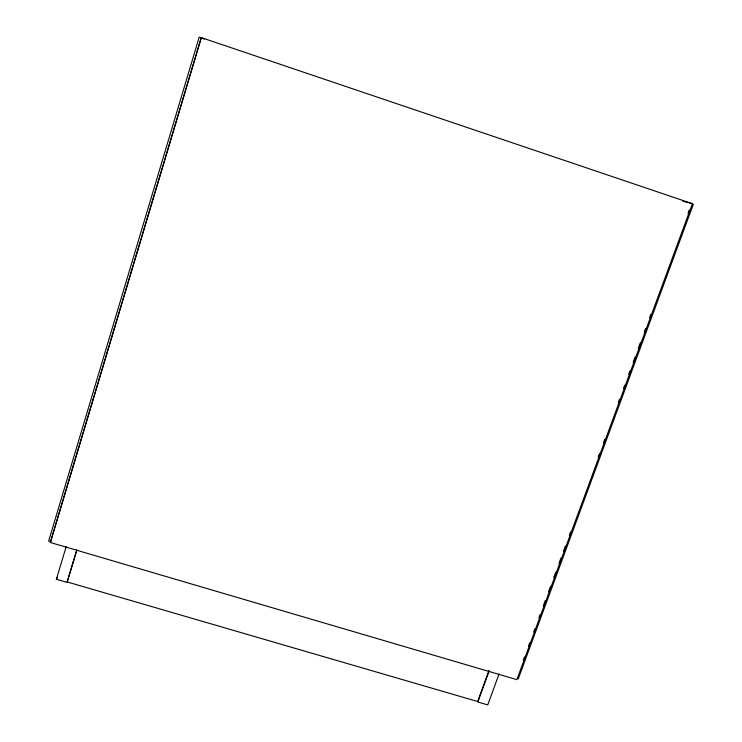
<?xml version="1.0" encoding="UTF-8"?>
<svg xmlns="http://www.w3.org/2000/svg" width="742" height="742" viewBox="0 0 742 742"><rect width="100%" height="100%" fill="white"/><g stroke="black" fill="none" stroke-linecap="round" stroke-linejoin="round"><path stroke-width="1.11" d="M50.345 542.485L201.295 37.61L692.388 203.67L516.868 679.653L50.345 542.485L201.295 37.61M76.871 549.748L66.993 582.359L56.364 579.261L66.205 546.613M76.751 550.462L67.216 581.96L477.663 701.515L488.904 670.666M489.08 671.13L477.82 702.006L487.754 704.9L499.041 674.061M523.277 660.213L524.483 656.958M528.489 646.087L529.695 642.822M533.702 631.952L534.908 628.687M538.915 617.817L540.111 614.552M543.32 605.852L545.324 600.417M548.533 591.726L550.536 586.291M553.745 577.591L555.749 572.156M558.949 563.456L560.952 558.021M563.363 551.501L565.367 546.056M569.374 535.186L570.579 531.931M598.228 456.914L599.434 453.65M603.441 442.779L604.647 439.514M618.272 402.554L619.468 399.289M623.484 388.418L624.681 385.154M628.687 374.283L629.893 371.019M633.102 362.328L635.106 356.893M638.306 348.193L640.318 342.758M644.325 331.878L645.521 328.623M649.528 317.752L650.734 314.487M688.01 213.381L689.207 210.116M518.278 678.809L693.343 204.263M56.364 579.261L57.542 577.276M692.388 203.67L682.918 201.267M50.827 541.753L48.657 541.122L199.218 37.1L204.477 39.103"/></g></svg>
